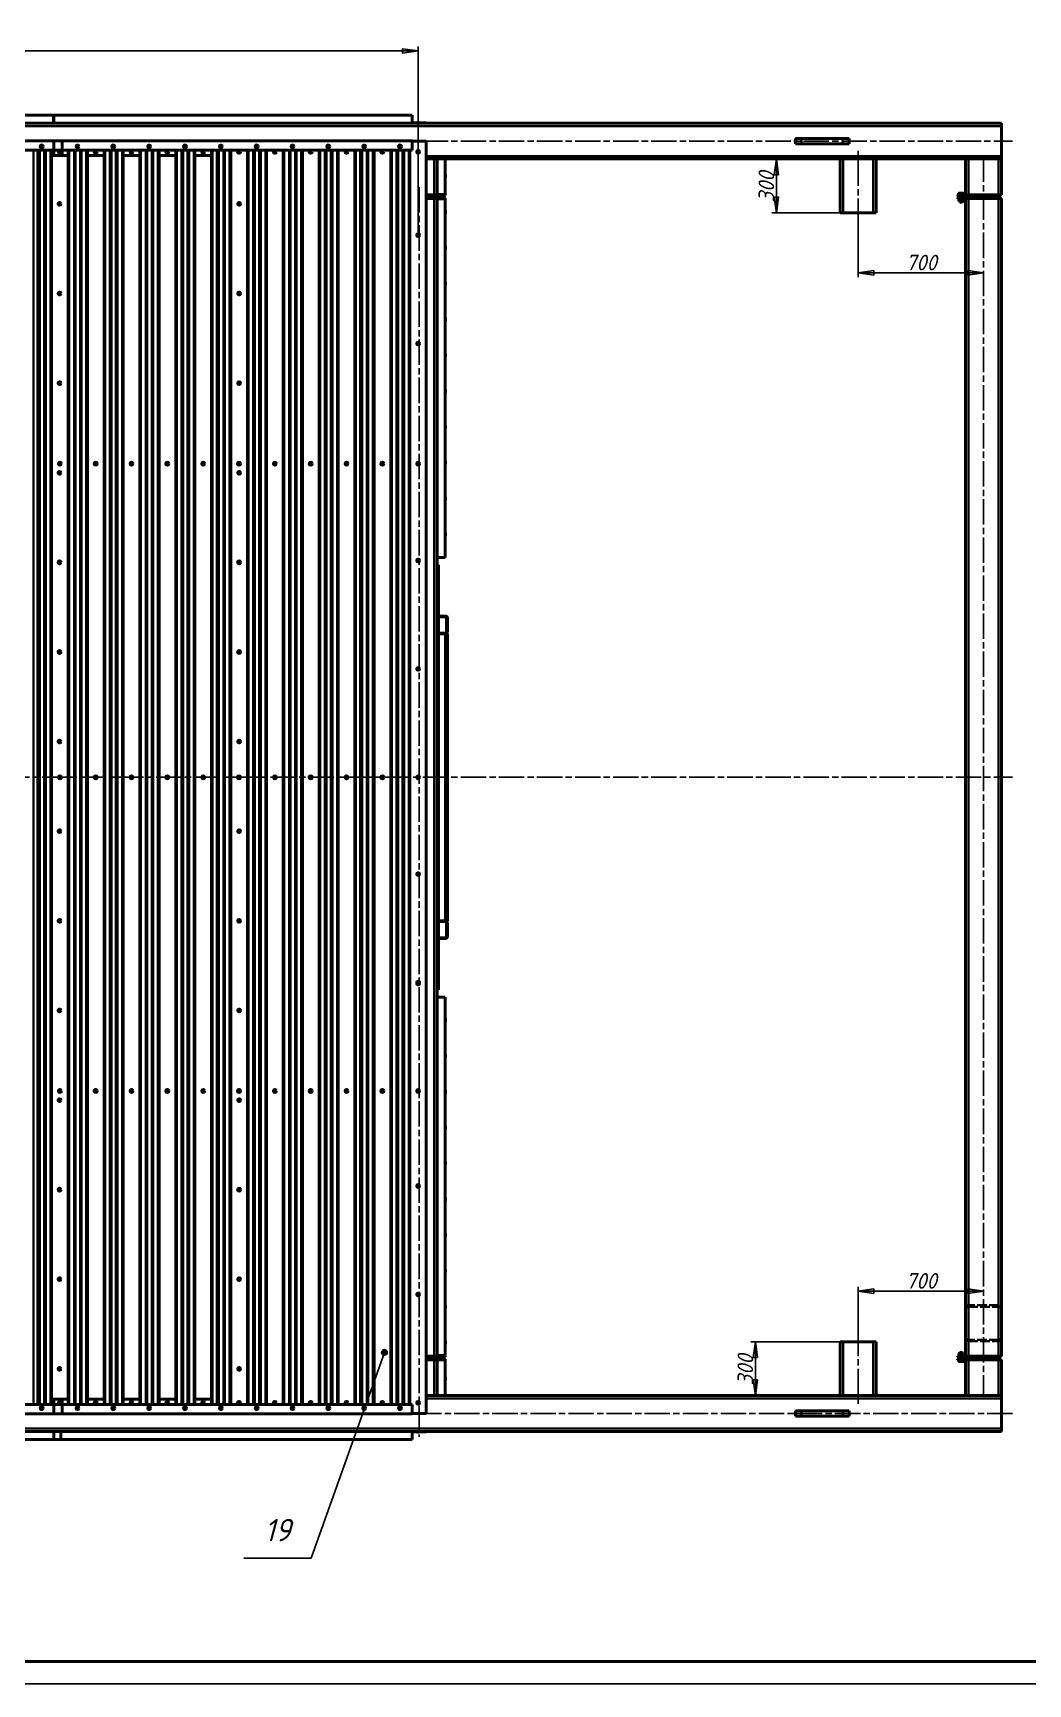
# Model space of a CAD drawing. Header units: millimetres. Extents: x 0 to 21025, y 0 to 14850.
# Drawn here: x 5595 to 11149, y 0 to 9212 of the extents above; entities that cross this region are included whole.
import ezdxf

# ---------------------------------------------------------------- set-up
doc = ezdxf.new("R2010")
doc.units = ezdxf.units.MM
doc.header["$LTSCALE"] = 25
doc.linetypes.add('CHAIN', pattern=[0.7087, 0.4724, -0.0591, 0.1181, -0.0591])
doc.linetypes.add('DASHED', pattern=[0.2067, 0.1654, -0.0413])
for name, color, linetype, lineweight in [('Видимые тонкие (ГОСТ)', 7, 'Continuous', 35), ('Видимый контур (ГОСТ)', 7, 'Continuous', 50), ('Кромка (ГОСТ)', 7, 'Continuous', 50), ('Линия резьбы (ГОСТ)', 7, 'Continuous', 25), ('Невидимый контур (ГОСТ)', 7, 'DASHED', 35), ('Обозначение (ГОСТ)', 7, 'Continuous', 25), ('Осевая линия (ГОСТ)', 7, 'Continuous', 25), ('Размер (ГОСТ)', 7, 'Continuous', 25)]:
    doc.layers.add(name, color=color, linetype=linetype, lineweight=lineweight)
doc.styles.add('Обычный текст (ГОСТ)', font='GOST Common Italic.ttf')
doc.styles.add('Увеличенный текст (ГОСТ)', font='GOST Common Italic.ttf')
doc.dimstyles.new('Обычный (ГОСТ)', dxfattribs={"dimscale": 25, "dimtxt": 3.5, "dimasz": 3.5, "dimexe": 1, "dimexo": 0, "dimgap": 0.5, "dimtad": 1, "dimrnd": 1e-08, "dimtxsty": 'Обычный текст (ГОСТ)', "dimblk": 'Filled-1', "dimcen": 0.09, "dimdle": 15, "dimclrd": 256, "dimclre": 256, "dimclrt": 256, "dimazin": 2, "dimtfac": 0.714286, "dimtdec": 3, "dimtmove": 0, "dimatfit": 3, "dimfxl": 1, "dimtolj": 1, "dimlwd": 25, "dimlwe": 25, "dimarcsym": 0})

# ---------------------------------------------------------------- blocks, each defined once
blk = doc.blocks.new('Рамки ГОСТ_ граница 594x841')
at = {"layer": 'Кромка (ГОСТ)'}
blk.add_line((20, 5), (836, 5), dxfattribs=at)
at = {"layer": 'Кромка (ГОСТ)', "lineweight": 25}
blk.add_line((841, 0), (0, 0), dxfattribs=at)
blk = doc.blocks.new('Filled-1')
at = {"color": 0}
for p, q in [((0, 0), (-1, 0.14)), ((-1, 0.14), (-1, -0.14)), ((-1, 0), (0, 0)), ((-1, -0.14), (0, 0))]:
    blk.add_line(p, q, dxfattribs=at)
at = {"color": 0, "flags": 128}
blk.add_lwpolyline([(-1, -0.14), (0, 0), (-1, 0.14), (-1, -0.14)], dxfattribs=at)
at = {"color": 0}
blk.add_solid([(-1, -0.14), (0, 0), (-1, 0.14), (-1, -0.14)], dxfattribs=at)
blk = doc.blocks.new('*D45')
at = {"layer": 'Defpoints', "color": 0, "linetype": 'Continuous', "transparency": 16777216}
for p in [(9744.8, 8508.8), (9744.8, 8208.8), (10116.6, 8208.8)]:
    blk.add_point(p, dxfattribs=at)
at = {"layer": 'Размер (ГОСТ)', "linetype": 'Continuous', "lineweight": 25, "transparency": 16777216}
for p, q in [((9744.8, 8421.3), (9744.8, 8296.3)), ((10116.6, 8208.8), (9719.8, 8208.8))]:
    blk.add_line(p, q, dxfattribs=at)
at = {"layer": 'Размер (ГОСТ)', "linetype": 'Continuous', "lineweight": 25, "transparency": 16777216, "xscale": 87.5, "yscale": 87.5, "zscale": 87.5}
for p, rotation in [((9744.8, 8508.8), 90), ((9744.8, 8208.8), 270)]:
    blk.add_blockref('Filled-1', p, dxfattribs=dict(at, rotation=rotation))
at = {"layer": 'Размер (ГОСТ)', "linetype": 'Continuous', "lineweight": 25, "transparency": 16777216, "insert": (9644.8, 8265.8), "char_height": 87.5, "attachment_point": 1, "rotation": 90, "style": 'Обычный текст (ГОСТ)'}
blk.add_mtext('\\A1;300', dxfattribs=at)
blk = doc.blocks.new('*D46')
at = {"layer": 'Defpoints', "color": 0, "linetype": 'Continuous', "transparency": 16777216}
for p in [(10116.6, 1908.8), (9627.5, 1608.8), (9627.5, 1608.8)]:
    blk.add_point(p, dxfattribs=at)
at = {"layer": 'Размер (ГОСТ)', "linetype": 'Continuous', "lineweight": 25, "transparency": 16777216}
for p, q in [((10116.6, 1908.8), (9602.5, 1908.8)), ((9627.5, 1821.3), (9627.5, 1696.3))]:
    blk.add_line(p, q, dxfattribs=at)
at = {"layer": 'Размер (ГОСТ)', "linetype": 'Continuous', "lineweight": 25, "transparency": 16777216, "xscale": 87.5, "yscale": 87.5, "zscale": 87.5}
for p, rotation in [((9627.5, 1908.8), 90), ((9627.5, 1608.8), 270)]:
    blk.add_blockref('Filled-1', p, dxfattribs=dict(at, rotation=rotation))
at = {"layer": 'Размер (ГОСТ)', "linetype": 'Continuous', "lineweight": 25, "transparency": 16777216, "insert": (9527.5, 1665.8), "char_height": 87.5, "attachment_point": 1, "rotation": 90, "style": 'Обычный текст (ГОСТ)'}
blk.add_mtext('\\A1;300', dxfattribs=at)
blk = doc.blocks.new('*D47')
at = {"layer": 'Defpoints', "color": 0, "linetype": 'Continuous', "transparency": 16777216}
for p in [(10200.6, 8146.3), (10900.6, 7873.6), (10900.6, 7823.3)]:
    blk.add_point(p, dxfattribs=at)
at = {"layer": 'Размер (ГОСТ)', "linetype": 'Continuous', "lineweight": 25, "transparency": 16777216}
for p, q in [((10200.6, 8146.3), (10200.6, 7848.6)), ((10288.1, 7873.6), (10813.1, 7873.6))]:
    blk.add_line(p, q, dxfattribs=at)
at = {"layer": 'Размер (ГОСТ)', "linetype": 'Continuous', "lineweight": 25, "transparency": 16777216, "xscale": 87.5, "yscale": 87.5, "zscale": 87.5, "rotation": 180}
blk.add_blockref('Filled-1', (10200.6, 7873.6), dxfattribs=at)
at = {"layer": 'Размер (ГОСТ)', "linetype": 'Continuous', "lineweight": 25, "transparency": 16777216, "xscale": 87.5, "yscale": 87.5, "zscale": 87.5}
blk.add_blockref('Filled-1', (10900.6, 7873.6), dxfattribs=at)
at = {"layer": 'Размер (ГОСТ)', "linetype": 'Continuous', "lineweight": 25, "transparency": 16777216, "insert": (10466.6, 7974.7), "char_height": 87.5, "attachment_point": 1, "style": 'Обычный текст (ГОСТ)'}
blk.add_mtext('\\A1;700', dxfattribs=at)
blk = doc.blocks.new('*D48')
at = {"layer": 'Defpoints', "color": 0, "linetype": 'Continuous', "transparency": 16777216}
for p in [(10200.6, 2191.7), (10900.6, 2191.7), (10200.6, 1971.3)]:
    blk.add_point(p, dxfattribs=at)
at = {"layer": 'Размер (ГОСТ)', "linetype": 'Continuous', "lineweight": 25, "transparency": 16777216}
for p, q in [((10200.6, 1971.3), (10200.6, 2216.7)), ((10813.1, 2191.7), (10288.1, 2191.7))]:
    blk.add_line(p, q, dxfattribs=at)
at = {"layer": 'Размер (ГОСТ)', "linetype": 'Continuous', "lineweight": 25, "transparency": 16777216, "xscale": 87.5, "yscale": 87.5, "zscale": 87.5, "rotation": 180}
blk.add_blockref('Filled-1', (10200.6, 2191.7), dxfattribs=at)
at = {"layer": 'Размер (ГОСТ)', "linetype": 'Continuous', "lineweight": 25, "transparency": 16777216, "xscale": 87.5, "yscale": 87.5, "zscale": 87.5}
blk.add_blockref('Filled-1', (10900.6, 2191.7), dxfattribs=at)
at = {"layer": 'Размер (ГОСТ)', "linetype": 'Continuous', "lineweight": 25, "transparency": 16777216, "insert": (10466.6, 2292.8), "char_height": 87.5, "attachment_point": 1, "style": 'Обычный текст (ГОСТ)'}
blk.add_mtext('\\A1;700', dxfattribs=at)
blk = doc.blocks.new('*D49')
at = {"layer": 'Defpoints', "color": 0, "linetype": 'Continuous', "transparency": 16777216}
for p in [(7745.1, 9111.6), (7745.1, 8092), (1745.1, 1568.8)]:
    blk.add_point(p, dxfattribs=at)
at = {"layer": 'Размер (ГОСТ)', "linetype": 'Continuous', "lineweight": 25, "transparency": 16777216}
for p, q in [((1745.1, 1568.8), (1745.1, 9136.6)), ((7745.1, 8092), (7745.1, 9136.6)), ((1832.6, 9111.6), (7657.6, 9111.6))]:
    blk.add_line(p, q, dxfattribs=at)
at = {"layer": 'Размер (ГОСТ)', "linetype": 'Continuous', "lineweight": 25, "transparency": 16777216, "xscale": 87.5, "yscale": 87.5, "zscale": 87.5, "rotation": 180}
blk.add_blockref('Filled-1', (1745.1, 9111.6), dxfattribs=at)
at = {"layer": 'Размер (ГОСТ)', "linetype": 'Continuous', "lineweight": 25, "transparency": 16777216, "xscale": 87.5, "yscale": 87.5, "zscale": 87.5}
blk.add_blockref('Filled-1', (7745.1, 9111.6), dxfattribs=at)
at = {"layer": 'Размер (ГОСТ)', "linetype": 'Continuous', "lineweight": 25, "transparency": 16777216, "insert": (4622.5, 9211.6), "char_height": 87.5, "attachment_point": 1, "style": 'Обычный текст (ГОСТ)'}
blk.add_mtext('\\A1;6000', dxfattribs=at)
blk = doc.blocks.new('Номера позиций10')
at = {"layer": 'Обозначение (ГОСТ)'}
h = blk.add_hatch(color=256, dxfattribs=at)
edge = h.paths.add_edge_path(flags=0)
edge.add_arc((302.27, 74.01), 0.625, 0, 360)
for p, q in [((301.43, 71.66), (297.44, 60.45)), ((301.43, 71.66), (302.06, 73.42)), ((297.37, 60.25), (285.91, 28.1)), ((285.91, 28.1), (270.91, 28.1))]:
    blk.add_line(p, q, dxfattribs=at)
blk.add_circle((302.27, 74.01), 0.625, dxfattribs=at)
at = {"layer": 'Обозначение (ГОСТ)', "insert": (278.41, 34.35), "char_height": 5, "attachment_point": 5, "style": 'Увеличенный текст (ГОСТ)'}
blk.add_mtext('19', dxfattribs=at)

msp = doc.modelspace()

# ---------------------------------------------------------------- linework, layer by layer
at = {"layer": 'Видимые тонкие (ГОСТ)'}
for p, q in [((3709.727, 8752.462), (5709.727, 8752.462)), ((5711.35, 8752.462), (7711.35, 8752.462)), ((1670.637, 8692.762), (11000.637, 8692.762)), ((3709.727, 8710.462), (5709.727, 8710.462)), ((5711.35, 8710.462), (7711.35, 8710.462)), ((7747.537, 8709.362), (7742.737, 8709.362)), ((5757.156, 8607.762), (3757.156, 8607.762)), ((7711.35, 8607.762), (5711.35, 8607.762)), ((9885.127, 8623.762), (9885.127, 8593.762)), ((10116.147, 8623.762), (10116.147, 8593.762)), ((5597.912, 8558.762), (5597.912, 1558.762)), ((5624.103, 8558.762), (5624.103, 1558.762)), ((5632.639, 8558.762), (5632.639, 1558.762)), ((5657.686, 8558.762), (5657.686, 1558.762)), ((5666.222, 8558.762), (5666.222, 1558.762)), ((5692.42, 8558.762), (5692.42, 1558.762)), ((5700.637, 8558.762), (5700.637, 1558.762)), ((5789.688, 8558.762), (5789.688, 1558.762)), ((5797.905, 8558.762), (5797.905, 1558.762)), ((5824.103, 8558.762), (5824.103, 1558.762)), ((5832.639, 8558.762), (5832.639, 1558.762)), ((5857.686, 8558.762), (5857.686, 1558.762)), ((5866.222, 8558.762), (5866.222, 1558.762)), ((5892.42, 8558.762), (5892.42, 1558.762)), ((5900.637, 8558.762), (5900.637, 1558.762)), ((5989.688, 8558.762), (5989.688, 1558.762)), ((5997.905, 8558.762), (5997.905, 1558.762)), ((6024.103, 8558.762), (6024.103, 1558.762)), ((6032.639, 8558.762), (6032.639, 1558.762)), ((6057.686, 8558.762), (6057.686, 1558.762)), ((6066.222, 8558.762), (6066.222, 1558.762)), ((6092.42, 8558.762), (6092.42, 1558.762)), ((6100.637, 8558.762), (6100.637, 1558.762)), ((6189.688, 8558.762), (6189.688, 1558.762)), ((6197.905, 8558.762), (6197.905, 1558.762)), ((6224.103, 8558.762), (6224.103, 1558.762)), ((6232.639, 8558.762), (6232.639, 1558.762)), ((6257.686, 8558.762), (6257.686, 1558.762)), ((6266.222, 8558.762), (6266.222, 1558.762)), ((6292.42, 8558.762), (6292.42, 1558.762)), ((6300.637, 8558.762), (6300.637, 1558.762)), ((6389.688, 8558.762), (6389.688, 1558.762)), ((6397.905, 8558.762), (6397.905, 1558.762)), ((6424.103, 8558.762), (6424.103, 1558.762)), ((6432.64, 8558.762), (6432.64, 1558.762)), ((6457.686, 8558.762), (6457.686, 1558.762)), ((6466.222, 1558.762), (6466.222, 8558.762)), ((6492.42, 8558.762), (6492.42, 1558.762)), ((6500.637, 8558.762), (6500.637, 1558.762)), ((6589.773, 8558.762), (6589.773, 1558.762)), ((6597.912, 8558.762), (6597.912, 1558.762)), ((6624.103, 8558.762), (6624.103, 1558.762)), ((6632.639, 8558.762), (6632.639, 1558.762)), ((6657.686, 8558.762), (6657.686, 1558.762)), ((6666.222, 8558.762), (6666.222, 1558.762)), ((6692.42, 8558.762), (6692.42, 1558.762)), ((6700.637, 8558.762), (6700.637, 1558.762)), ((6789.688, 8558.762), (6789.688, 1558.762)), ((6797.905, 8558.762), (6797.905, 1558.762)), ((6824.103, 8558.762), (6824.103, 1558.762)), ((6832.639, 8558.762), (6832.639, 1558.762)), ((6857.686, 8558.762), (6857.686, 1558.762)), ((6866.222, 8558.762), (6866.222, 1558.762)), ((6892.42, 8558.762), (6892.42, 1558.762)), ((6900.637, 8558.762), (6900.637, 1558.762)), ((6989.688, 8558.762), (6989.688, 1558.762)), ((6997.905, 8558.762), (6997.905, 1558.762)), ((7024.103, 8558.762), (7024.103, 1558.762)), ((7032.639, 8558.762), (7032.639, 1558.762)), ((7057.686, 8558.762), (7057.686, 1558.762)), ((7066.222, 8558.762), (7066.222, 1558.762)), ((7092.42, 8558.762), (7092.42, 1558.762)), ((7100.637, 8558.762), (7100.637, 1558.762)), ((7189.688, 8558.762), (7189.688, 1558.762)), ((7197.905, 8558.762), (7197.905, 1558.762)), ((7224.103, 8558.762), (7224.103, 1558.762)), ((7232.639, 8558.762), (7232.639, 1558.762)), ((7257.686, 8558.762), (7257.686, 1558.762)), ((7266.222, 8558.762), (7266.222, 1558.762)), ((7292.42, 8558.762), (7292.42, 1558.762)), ((7300.637, 8558.762), (7300.637, 1558.762)), ((7389.688, 8558.762), (7389.688, 1558.762)), ((7397.905, 8558.762), (7397.905, 1558.762)), ((7424.103, 8558.762), (7424.103, 1558.762)), ((7432.639, 8558.762), (7432.639, 1558.762)), ((7432.64, 8558.762), (7432.64, 1558.762)), ((7457.686, 8558.762), (7457.686, 1558.762)), ((7457.686, 8558.762), (7457.686, 1558.762)), ((7466.222, 1558.762), (7466.222, 8558.762)), ((7466.222, 8558.762), (7466.222, 1558.762)), ((7492.42, 8558.762), (7492.42, 1558.762)), ((7500.637, 8558.762), (7500.637, 1558.762)), ((7500.637, 8558.762), (7500.637, 1558.762)), ((7589.688, 8558.762), (7589.688, 1558.762)), ((7597.905, 8558.762), (7597.905, 1558.762)), ((7624.103, 8558.762), (7624.103, 1558.762)), ((7632.639, 8558.762), (7632.639, 1558.762)), ((7657.686, 8558.762), (7657.686, 1558.762)), ((7666.222, 8558.762), (7666.222, 1558.762)), ((7692.42, 8558.762), (7692.42, 1558.762)), ((7700.637, 8558.762), (7700.637, 1558.762)), ((7789.688, 8524.762), (11000.637, 8524.762)), ((7834.637, 8508.762), (7834.637, 8308.762)), ((7853.337, 8508.762), (7853.337, 8310.305)), ((7893.337, 8508.762), (7893.337, 8310.305)), ((10116.637, 8208.762), (10116.637, 8508.762)), ((10284.637, 8208.762), (10284.637, 8508.762)), ((10816.637, 8508.762), (10816.637, 8308.762)), ((10984.637, 8508.762), (10984.637, 8308.762)), ((7834.637, 8288.762), (7834.637, 1828.762)), ((7852.337, 8285.961), (7852.337, 6285.961)), ((7894.337, 8285.961), (7894.337, 6285.961)), ((10816.637, 8288.762), (10816.637, 1828.762)), ((10984.637, 8288.762), (10984.637, 1828.762)), ((7896.637, 4258.762), (7896.637, 5858.762)), ((7852.337, 3831.908), (7852.337, 1831.908)), ((7894.337, 3831.908), (7894.337, 1831.908)), ((10116.637, 1908.762), (10116.637, 1608.762)), ((10284.637, 1908.762), (10284.637, 1608.762)), ((7834.637, 1808.762), (7834.637, 1608.762)), ((7853.337, 1808.762), (7853.337, 1608.847)), ((7893.337, 1808.847), (7893.337, 1608.847)), ((10816.637, 1808.762), (10816.637, 1608.762)), ((10984.637, 1808.762), (10984.637, 1608.762)), ((11000.637, 1592.762), (7789.688, 1592.762)), ((3758.654, 1509.762), (5758.654, 1509.762)), ((5711.35, 1509.762), (7711.35, 1509.762)), ((9885.127, 1523.762), (9885.127, 1493.762)), ((10116.147, 1523.762), (10116.147, 1493.762)), ((11000.637, 1424.762), (1670.637, 1424.762)), ((5750.644, 1407.062), (3750.644, 1407.062)), ((7711.35, 1407.062), (5711.35, 1407.062)), ((7742.737, 1408.162), (7747.537, 1408.162)), ((5750.644, 1365.062), (3750.644, 1365.062)), ((7711.35, 1365.062), (5711.35, 1365.062))]:
    msp.add_line(p, q, dxfattribs=at)
at = {"layer": 'Видимый контур (ГОСТ)'}
for p, q in [((3709.727, 8754.162), (5709.727, 8754.162)), ((5709.727, 8752.462), (5709.727, 8754.162)), ((5709.727, 8752.462), (5709.727, 8710.462)), ((5711.35, 8752.462), (5711.35, 8754.162)), ((5711.35, 8754.162), (7711.35, 8754.162)), ((5711.35, 8752.462), (5711.35, 8710.462)), ((7711.35, 8752.462), (7711.35, 8754.162)), ((7711.35, 8752.462), (7711.35, 8710.462)), ((1670.637, 8708.762), (11000.637, 8708.762)), ((5709.727, 8709.088), (5709.727, 8710.462)), ((5711.35, 8709.462), (5709.727, 8709.462)), ((5711.35, 8709.088), (5711.35, 8710.462)), ((7711.35, 8708.762), (7711.35, 8710.462)), ((7789.688, 8710.162), (7711.35, 8710.162)), ((7711.35, 8709.462), (7789.688, 8709.462)), ((7742.737, 8709.362), (7742.737, 8708.762)), ((7747.537, 8709.362), (7747.537, 8708.762)), ((7789.688, 8709.462), (7789.688, 8710.162)), ((11000.637, 8692.762), (11000.637, 8708.762)), ((11000.637, 8692.762), (11000.637, 8524.762)), ((5757.156, 8609.462), (3757.156, 8609.462)), ((7711.35, 8609.462), (5711.35, 8609.462)), ((5711.35, 8609.462), (5711.35, 8607.762)), ((5711.35, 8558.762), (5711.35, 8607.762)), ((5757.156, 8609.462), (5757.156, 8607.762)), ((5757.156, 8558.762), (5757.156, 8607.762)), ((7711.35, 8609.462), (7711.35, 8607.762)), ((7711.35, 8608.762), (7789.688, 8608.762)), ((7711.35, 8558.762), (7711.35, 8607.762)), ((7789.688, 8608.762), (7789.688, 1508.762)), ((9850.637, 8623.762), (9885.127, 8623.762)), ((9850.637, 8623.762), (9850.637, 8593.762)), ((9885.127, 8593.762), (9850.637, 8593.762)), ((10116.147, 8623.762), (9885.127, 8623.762)), ((9885.127, 8593.762), (10116.147, 8593.762)), ((10116.147, 8623.762), (10150.637, 8623.762)), ((10150.637, 8593.762), (10116.147, 8593.762)), ((10150.637, 8623.762), (10150.637, 8593.762)), ((5757.156, 8558.762), (3757.156, 8558.762)), ((5622.569, 8558.762), (5622.569, 1558.762)), ((5757.156, 8528.762), (5700.637, 8528.762)), ((5711.35, 8528.762), (5711.35, 8558.762)), ((7711.35, 8558.762), (5711.35, 8558.762)), ((5789.688, 8528.762), (5711.35, 8528.762)), ((5757.156, 8528.762), (5757.156, 8558.762)), ((5989.688, 8528.762), (5900.637, 8528.762)), ((6189.688, 8528.762), (6100.637, 8528.762)), ((6389.688, 8528.762), (6300.637, 8528.762)), ((6589.773, 8528.762), (6500.637, 8528.762)), ((6622.569, 8558.762), (6622.569, 1558.762)), ((7422.569, 8558.762), (7422.569, 1558.762)), ((7834.637, 8508.762), (7789.688, 8508.762)), ((7834.637, 8508.762), (7850.637, 8508.762)), ((7850.637, 8508.762), (10800.637, 8508.762)), ((7850.637, 8508.762), (7850.637, 8308.762)), ((7851.337, 8471.089), (7851.337, 8508.762)), ((7896.037, 8508.762), (7896.037, 8310.305)), ((10100.637, 8208.762), (10100.637, 8508.762)), ((10300.637, 8208.762), (10300.637, 8508.762)), ((10800.637, 8508.762), (10800.637, 8308.762)), ((10800.637, 8508.762), (10816.637, 8508.762)), ((10984.637, 8508.762), (10816.637, 8508.762)), ((10984.637, 8508.762), (11000.637, 8508.762)), ((11000.637, 8508.762), (11000.637, 8524.762)), ((11000.637, 8508.762), (11000.637, 8308.762)), ((7834.637, 8308.762), (7789.688, 8308.762)), ((7865.637, 8305.064), (7789.688, 8305.064)), ((7789.688, 8298.762), (7861.909, 8298.762)), ((7861.909, 8298.762), (7789.688, 8298.762)), ((7789.688, 8292.461), (7865.637, 8292.461)), ((7834.637, 8308.762), (7846.256, 8308.762)), ((7846.256, 8308.762), (7865.637, 8308.762)), ((7851.337, 8308.762), (7851.337, 8360.14)), ((7851.337, 8310.305), (7853.337, 8310.305)), ((7893.337, 8310.305), (7853.337, 8310.305)), ((7861.781, 8310.305), (7861.781, 8308.762)), ((7865.637, 8305.064), (7861.909, 8298.762)), ((7861.909, 8298.762), (7886.637, 8298.762)), ((7886.637, 8298.762), (7861.909, 8298.762)), ((7861.909, 8298.762), (7865.637, 8292.461)), ((7865.637, 8305.064), (7865.637, 8308.762)), ((7865.637, 8308.762), (7895.637, 8308.762)), ((7895.637, 8305.064), (7865.637, 8305.064)), ((7865.637, 8292.461), (7865.637, 8288.762)), ((7865.637, 8292.461), (7895.637, 8292.461)), ((7868.709, 8310.305), (7868.709, 8308.762)), ((7882.565, 8310.305), (7882.565, 8308.762)), ((7895.637, 8305.064), (7886.637, 8298.762)), ((7886.637, 8298.762), (7895.637, 8292.461)), ((7889.494, 8310.305), (7889.494, 8308.762)), ((7893.337, 8310.305), (7896.037, 8310.305)), ((7895.637, 8305.064), (7895.637, 8308.762)), ((7895.637, 8292.461), (7895.637, 8288.762)), ((10755.637, 8305.064), (10755.637, 8308.762)), ((10755.637, 8308.762), (10785.637, 8308.762)), ((10785.637, 8305.064), (10755.637, 8305.064)), ((10755.637, 8305.064), (10764.637, 8298.762)), ((10755.637, 8292.461), (10764.637, 8298.762)), ((10755.637, 8292.461), (10785.637, 8292.461)), ((10755.637, 8292.461), (10755.637, 8288.762)), ((10764.237, 8318.762), (10761.781, 8317.344)), ((10761.781, 8317.344), (10761.781, 8308.762)), ((10764.237, 8318.762), (10787.037, 8318.762)), ((10789.365, 8298.762), (10764.637, 8298.762)), ((10764.637, 8298.762), (10789.365, 8298.762)), ((10768.709, 8317.344), (10768.709, 8308.762)), ((10782.565, 8317.344), (10782.565, 8308.762)), ((10785.637, 8305.064), (10785.637, 8308.762)), ((10785.637, 8308.762), (10805.018, 8308.762)), ((10995.637, 8305.064), (10785.637, 8305.064)), ((10785.637, 8305.064), (10789.365, 8298.762)), ((10785.637, 8292.461), (10789.365, 8298.762)), ((10785.637, 8292.461), (10995.637, 8292.461)), ((10785.637, 8292.461), (10785.637, 8288.762)), ((10787.037, 8318.762), (10789.494, 8317.344)), ((10986.637, 8298.762), (10789.365, 8298.762)), ((10789.365, 8298.762), (10986.637, 8298.762)), ((10789.494, 8317.344), (10789.494, 8308.762)), ((10805.018, 8308.762), (10816.637, 8308.762)), ((10984.637, 8308.762), (10816.637, 8308.762)), ((10984.637, 8308.762), (11000.637, 8308.762)), ((10995.637, 8305.064), (10986.637, 8298.762)), ((10995.637, 8292.461), (10986.637, 8298.762)), ((10995.637, 8305.064), (10995.637, 8308.762)), ((10995.637, 8292.461), (10995.637, 8288.762)), ((7834.637, 8288.762), (7789.688, 8288.762)), ((7834.637, 8288.762), (7846.256, 8288.762)), ((7865.637, 8288.762), (7846.256, 8288.762)), ((7850.637, 8288.762), (7850.637, 1828.762)), ((7850.962, 8285.961), (7852.337, 8285.961)), ((7851.337, 8285.961), (7851.337, 8288.762)), ((7894.337, 8285.961), (7852.337, 8285.961)), ((7862.987, 8287.004), (7862.987, 8285.961)), ((7895.637, 8288.762), (7865.637, 8288.762)), ((7888.287, 8288.762), (7888.287, 8285.961)), ((7894.337, 8285.961), (7896.037, 8285.961)), ((7896.037, 8285.961), (7896.037, 6285.961)), ((10116.637, 8208.762), (10100.637, 8208.762)), ((10116.637, 8208.762), (10284.637, 8208.762)), ((10300.637, 8208.762), (10284.637, 8208.762)), ((10785.637, 8288.762), (10755.637, 8288.762)), ((10762.987, 8287.004), (10762.987, 8285.562)), ((10762.998, 8285.562), (10762.987, 8285.562)), ((10763.117, 8285.562), (10762.998, 8285.562)), ((10788.287, 8285.562), (10763.117, 8285.562)), ((10764.837, 8285.562), (10763.637, 8284.87)), ((10763.637, 8283.798), (10763.637, 8284.87)), ((10763.637, 8274.327), (10763.637, 8283.798)), ((10763.637, 8273.255), (10763.637, 8274.327)), ((10764.837, 8272.562), (10763.637, 8273.255)), ((10764.837, 8272.562), (10786.437, 8272.562)), ((10767.637, 8272.562), (10767.637, 8270.096)), ((10767.637, 8270.096), (10783.637, 8270.096)), ((10768.97, 8268.762), (10767.637, 8270.096)), ((10782.304, 8268.762), (10768.97, 8268.762)), ((10775.637, 8274.327), (10775.637, 8283.798)), ((10782.304, 8268.762), (10783.637, 8270.096)), ((10783.637, 8272.562), (10783.637, 8270.096)), ((10805.018, 8288.762), (10785.637, 8288.762)), ((10786.437, 8285.562), (10787.637, 8284.87)), ((10786.437, 8272.562), (10787.637, 8273.255)), ((10787.637, 8284.87), (10787.637, 8283.798)), ((10787.637, 8274.327), (10787.637, 8283.798)), ((10787.637, 8274.327), (10787.637, 8273.255)), ((10788.287, 8288.762), (10788.287, 8285.562)), ((10800.637, 8288.762), (10800.637, 1828.762)), ((10805.018, 8288.762), (10816.637, 8288.762)), ((10984.637, 8288.762), (10816.637, 8288.762)), ((10984.637, 8288.762), (11000.637, 8288.762)), ((11000.637, 8288.762), (11000.637, 1828.762)), ((7850.637, 6285.961), (7852.337, 6285.961)), ((7894.337, 6285.961), (7852.337, 6285.961)), ((7894.337, 6285.961), (7896.037, 6285.961)), ((7858.637, 6243.762), (7850.637, 6243.762)), ((7858.637, 5958.762), (7858.637, 6243.762)), ((7858.637, 5958.762), (7858.637, 5953.762)), ((7896.637, 5958.762), (7858.637, 5958.762)), ((7858.637, 5863.762), (7858.637, 5953.762)), ((7858.637, 5953.762), (7896.637, 5953.762)), ((7903.637, 5946.762), (7903.637, 5870.762)), ((7908.637, 5870.762), (7908.637, 5946.762)), ((7896.637, 5863.762), (7858.637, 5863.762)), ((7858.637, 5863.762), (7858.637, 5858.762)), ((7858.637, 4258.762), (7858.637, 5858.762)), ((7858.637, 5858.762), (7896.637, 5858.762)), ((7908.637, 5858.762), (7896.637, 5858.762)), ((7908.637, 4258.762), (7908.637, 5858.762)), ((7858.637, 4258.762), (7858.637, 4253.762)), ((7896.637, 4258.762), (7858.637, 4258.762)), ((7858.637, 4163.762), (7858.637, 4253.762)), ((7858.637, 4253.762), (7896.637, 4253.762)), ((7896.637, 4258.762), (7908.637, 4258.762)), ((7903.637, 4246.762), (7903.637, 4170.762)), ((7908.637, 4170.762), (7908.637, 4246.762)), ((7896.637, 4163.762), (7858.637, 4163.762)), ((7858.637, 4163.762), (7858.637, 4158.762)), ((7858.637, 3873.762), (7858.637, 4158.762)), ((7858.637, 4158.762), (7896.637, 4158.762)), ((7858.637, 3873.762), (7850.637, 3873.762)), ((7850.637, 3831.908), (7852.337, 3831.908)), ((7894.337, 3831.908), (7852.337, 3831.908)), ((7894.337, 3831.908), (7896.037, 3831.908)), ((7896.037, 3831.908), (7896.037, 1831.908)), ((10100.637, 1908.762), (10100.637, 1608.762)), ((10100.637, 1908.762), (10116.637, 1908.762)), ((10284.637, 1908.762), (10116.637, 1908.762)), ((10284.637, 1908.762), (10300.637, 1908.762)), ((10300.637, 1908.762), (10300.637, 1608.762)), ((10764.837, 1844.962), (10763.637, 1844.27)), ((10763.637, 1843.198), (10763.637, 1844.27)), ((10763.637, 1843.198), (10763.637, 1833.727)), ((10786.437, 1844.962), (10764.837, 1844.962)), ((10768.97, 1848.762), (10767.637, 1847.429)), ((10783.637, 1847.429), (10767.637, 1847.429)), ((10767.637, 1844.962), (10767.637, 1847.429)), ((10768.97, 1848.762), (10782.304, 1848.762)), ((10775.637, 1843.198), (10775.637, 1833.727)), ((10782.304, 1848.762), (10783.637, 1847.429)), ((10783.637, 1844.962), (10783.637, 1847.429)), ((10786.437, 1844.962), (10787.637, 1844.27)), ((10787.637, 1844.27), (10787.637, 1843.198)), ((10787.637, 1843.198), (10787.637, 1833.727)), ((7834.637, 1828.762), (7789.688, 1828.762)), ((7865.637, 1825.064), (7789.688, 1825.064)), ((7861.909, 1818.762), (7789.688, 1818.762)), ((7789.688, 1818.762), (7861.909, 1818.762)), ((7789.688, 1812.461), (7865.637, 1812.461)), ((7834.637, 1808.762), (7789.688, 1808.762)), ((7834.637, 1828.762), (7846.256, 1828.762)), ((7834.637, 1808.762), (7846.256, 1808.762)), ((7846.256, 1828.762), (7865.637, 1828.762)), ((7865.637, 1808.762), (7846.256, 1808.762)), ((7850.637, 1808.762), (7850.637, 1608.762)), ((7850.962, 1831.908), (7852.337, 1831.908)), ((7851.337, 1828.762), (7851.337, 1831.908)), ((7851.337, 1758.762), (7851.337, 1808.762)), ((7894.337, 1831.908), (7852.337, 1831.908)), ((7865.637, 1825.064), (7861.909, 1818.762)), ((7886.637, 1818.762), (7861.909, 1818.762)), ((7861.909, 1818.762), (7865.637, 1812.461)), ((7861.909, 1818.762), (7886.637, 1818.762)), ((7862.987, 1828.762), (7862.987, 1831.908)), ((7865.637, 1825.064), (7865.637, 1828.762)), ((7865.637, 1828.762), (7895.637, 1828.762)), ((7895.637, 1825.064), (7865.637, 1825.064)), ((7865.637, 1812.461), (7865.637, 1808.762)), ((7865.637, 1812.461), (7895.637, 1812.461)), ((7879.937, 1808.762), (7865.637, 1808.762)), ((7893.337, 1808.847), (7879.937, 1808.847)), ((7895.637, 1825.064), (7886.637, 1818.762)), ((7886.637, 1818.762), (7895.637, 1812.461)), ((7888.287, 1830.521), (7888.287, 1831.908)), ((7893.337, 1808.847), (7896.037, 1808.847)), ((7894.337, 1831.908), (7896.037, 1831.908)), ((7895.637, 1825.064), (7895.637, 1828.762)), ((7895.637, 1812.461), (7895.637, 1808.847)), ((7896.037, 1808.847), (7896.037, 1608.847)), ((10755.637, 1825.064), (10755.637, 1828.762)), ((10755.637, 1828.762), (10785.637, 1828.762)), ((10785.637, 1825.064), (10755.637, 1825.064)), ((10755.637, 1825.064), (10764.637, 1818.762)), ((10755.637, 1812.461), (10764.637, 1818.762)), ((10755.637, 1812.461), (10785.637, 1812.461)), ((10755.637, 1812.461), (10755.637, 1808.762)), ((10785.637, 1808.762), (10755.637, 1808.762)), ((10761.781, 1800.181), (10761.781, 1808.762)), ((10764.237, 1798.762), (10761.781, 1800.181)), ((10762.987, 1831.962), (10788.158, 1831.962)), ((10762.987, 1828.762), (10762.987, 1831.962)), ((10763.637, 1832.655), (10763.637, 1833.727)), ((10764.837, 1831.962), (10763.637, 1832.655)), ((10787.037, 1798.762), (10764.237, 1798.762)), ((10789.365, 1818.762), (10764.637, 1818.762)), ((10764.637, 1818.762), (10789.365, 1818.762)), ((10768.709, 1800.181), (10768.709, 1808.762)), ((10782.565, 1800.181), (10782.565, 1808.762)), ((10785.637, 1825.064), (10785.637, 1828.762)), ((10785.637, 1828.762), (10805.018, 1828.762)), ((10995.637, 1825.064), (10785.637, 1825.064)), ((10785.637, 1825.064), (10789.365, 1818.762)), ((10785.637, 1812.461), (10789.365, 1818.762)), ((10785.637, 1812.461), (10995.637, 1812.461)), ((10785.637, 1812.461), (10785.637, 1808.762)), ((10805.018, 1808.762), (10785.637, 1808.762)), ((10786.437, 1831.962), (10787.637, 1832.655)), ((10787.037, 1798.762), (10789.494, 1800.181)), ((10787.637, 1833.727), (10787.637, 1832.655)), ((10788.158, 1831.962), (10788.276, 1831.962)), ((10788.276, 1831.962), (10788.287, 1831.962)), ((10788.287, 1830.521), (10788.287, 1831.962)), ((10986.637, 1818.762), (10789.365, 1818.762)), ((10789.365, 1818.762), (10986.637, 1818.762)), ((10789.494, 1800.181), (10789.494, 1808.762)), ((10800.637, 1808.762), (10800.637, 1608.762)), ((10805.018, 1828.762), (10816.637, 1828.762)), ((10805.018, 1808.762), (10816.637, 1808.762)), ((10984.637, 1828.762), (10816.637, 1828.762)), ((10984.637, 1808.762), (10816.637, 1808.762)), ((10984.637, 1828.762), (11000.637, 1828.762)), ((10984.637, 1808.762), (11000.637, 1808.762)), ((10995.637, 1825.064), (10986.637, 1818.762)), ((10995.637, 1812.461), (10986.637, 1818.762)), ((10995.637, 1825.064), (10995.637, 1828.762)), ((10995.637, 1812.461), (10995.637, 1808.762)), ((11000.637, 1808.762), (11000.637, 1608.762)), ((5700.637, 1588.762), (5758.654, 1588.762)), ((5711.35, 1588.762), (5711.35, 1558.762)), ((5711.35, 1588.762), (5789.688, 1588.762)), ((5758.654, 1588.762), (5758.654, 1558.762)), ((5900.637, 1588.762), (5989.688, 1588.762)), ((6100.637, 1588.762), (6189.688, 1588.762)), ((6300.637, 1588.762), (6389.688, 1588.762)), ((6500.637, 1588.762), (6589.773, 1588.762)), ((7834.637, 1608.762), (7789.688, 1608.762)), ((7834.637, 1608.762), (7850.637, 1608.762)), ((10800.637, 1608.762), (7850.637, 1608.762)), ((7851.337, 1608.762), (7851.337, 1647.813)), ((7851.337, 1608.847), (7853.337, 1608.847)), ((7893.337, 1608.847), (7853.337, 1608.847)), ((7893.337, 1608.847), (7896.037, 1608.847)), ((10800.637, 1608.762), (10816.637, 1608.762)), ((10984.637, 1608.762), (10816.637, 1608.762)), ((10984.637, 1608.762), (11000.637, 1608.762)), ((11000.637, 1608.762), (11000.637, 1592.762)), ((11000.637, 1424.762), (11000.637, 1592.762)), ((3758.654, 1558.762), (5758.654, 1558.762)), ((3758.654, 1508.062), (5758.654, 1508.062)), ((5711.35, 1558.762), (5711.35, 1509.762)), ((5711.35, 1558.762), (7711.35, 1558.762)), ((5711.35, 1508.062), (5711.35, 1509.762)), ((5711.35, 1508.062), (7711.35, 1508.062)), ((5758.654, 1558.762), (5758.654, 1509.762)), ((5758.654, 1508.062), (5758.654, 1509.762)), ((7711.35, 1558.762), (7711.35, 1509.762)), ((7711.35, 1508.062), (7711.35, 1509.762)), ((7789.688, 1508.762), (7711.35, 1508.762)), ((9850.637, 1523.762), (9885.127, 1523.762)), ((9850.637, 1523.762), (9850.637, 1493.762)), ((9885.127, 1493.762), (9850.637, 1493.762)), ((10116.147, 1523.762), (9885.127, 1523.762)), ((9885.127, 1493.762), (10116.147, 1493.762)), ((10116.147, 1523.762), (10150.637, 1523.762)), ((10150.637, 1493.762), (10116.147, 1493.762)), ((10150.637, 1523.762), (10150.637, 1493.762)), ((11000.637, 1408.762), (1670.637, 1408.762)), ((5711.35, 1408.437), (5711.35, 1407.062)), ((5711.35, 1365.062), (5711.35, 1407.062)), ((5750.644, 1408.437), (5750.644, 1407.062)), ((5750.644, 1365.062), (5750.644, 1407.062)), ((7711.35, 1408.762), (7711.35, 1407.062)), ((7789.688, 1408.062), (7711.35, 1408.062)), ((7711.35, 1407.362), (7789.688, 1407.362)), ((7711.35, 1365.062), (7711.35, 1407.062)), ((7742.737, 1408.162), (7742.737, 1408.762)), ((7747.537, 1408.162), (7747.537, 1408.762)), ((7789.688, 1407.362), (7789.688, 1408.062)), ((11000.637, 1424.762), (11000.637, 1408.762)), ((5750.644, 1363.362), (3750.644, 1363.362)), ((5711.35, 1365.062), (5711.35, 1363.362)), ((7711.35, 1363.362), (5711.35, 1363.362)), ((5750.644, 1365.062), (5750.644, 1363.362)), ((7711.35, 1365.062), (7711.35, 1363.362))]:
    msp.add_line(p, q, dxfattribs=at)
for centre in [(5643.637, 8578.762), (5843.637, 8578.762), (6043.637, 8578.762), (6243.637, 8578.762), (6443.637, 8578.762), (6643.637, 8578.762), (6843.637, 8578.762), (7043.637, 8578.762), (7243.637, 8578.762), (7443.637, 8578.762), (7643.637, 8578.762), (5745.137, 8548.762), (5945.137, 8548.762), (6145.137, 8548.762), (6345.137, 8548.762), (6545.137, 8548.762), (6745.137, 8548.762), (6945.137, 8548.762), (7145.137, 8548.762), (7345.137, 8548.762), (7545.137, 8548.762), (7745.137, 8548.762), (5743.685, 8258.062), (6745.545, 8258.062), (7745.137, 8083.762), (5743.685, 7758.062), (6745.545, 7758.062), (7745.137, 7478.762), (5743.685, 7258.062), (6745.545, 7258.062), (5745.137, 6808.762), (5945.137, 6808.762), (6145.137, 6808.762), (6345.137, 6808.762), (6545.137, 6808.762), (6745.137, 6808.762), (6945.137, 6808.762), (7145.137, 6808.762), (7345.137, 6808.762), (7545.137, 6808.762), (7745.137, 6808.762), (5743.685, 6758.062), (6745.545, 6758.062), (5743.685, 6258.062), (6745.545, 6258.062), (7745.137, 6268.762), (5743.685, 5758.062), (6745.545, 5758.062), (7745.137, 5663.762), (5743.685, 5258.062), (6745.545, 5258.062), (5745.137, 5058.762), (5945.137, 5058.762), (6145.137, 5058.762), (6345.137, 5058.762), (6545.137, 5058.762), (6745.137, 5058.762), (6945.137, 5058.762), (7145.137, 5058.762), (7345.137, 5058.762), (7545.137, 5058.762), (7745.137, 5058.762), (5743.685, 4758.062), (6745.545, 4758.062), (7745.137, 4518.762), (5743.685, 4258.062), (6745.545, 4258.062), (5743.685, 3758.062), (6745.545, 3758.062), (5745.137, 3308.762), (5945.137, 3308.762), (6145.137, 3308.762), (6345.137, 3308.762), (6545.137, 3308.762), (6745.137, 3308.762), (6945.137, 3308.762), (7145.137, 3308.762), (7345.137, 3308.762), (7545.137, 3308.762), (7745.137, 3308.762), (5743.685, 3258.062), (6745.545, 3258.062), (5743.685, 2758.062), (6745.545, 2758.062), (7745.137, 2778.762), (5743.685, 2258.062), (6745.545, 2258.062), (7745.137, 2173.762), (5743.685, 1758.062), (6745.545, 1758.062), (5745.137, 1568.762), (5945.137, 1568.762), (6145.137, 1568.762), (6345.137, 1568.762), (6545.137, 1568.762), (6745.137, 1568.762), (6945.137, 1568.762), (7145.137, 1568.762), (7345.137, 1568.762), (7545.137, 1568.762), (7745.137, 1568.762), (5643.637, 1538.762), (5843.637, 1538.762), (6043.637, 1538.762), (6243.637, 1538.762), (6443.637, 1538.762), (6643.637, 1538.762), (6843.637, 1538.762), (7043.637, 1538.762), (7243.637, 1538.762), (7443.637, 1538.762), (7643.637, 1538.762)]:
    msp.add_circle(centre, 8.255, dxfattribs=at)
for centre, radius, start, end in [((5700.637, 8719.762), 11, 256.0327579, 270), ((5789.688, 8719.762), 11, 270, 283.9672421), ((5900.637, 8719.762), 11, 256.0327579, 270), ((5989.688, 8719.762), 11, 270, 283.9672421), ((6100.637, 8719.762), 11, 256.0327579, 270), ((6189.688, 8719.762), 11, 270, 283.9672421), ((6300.637, 8719.762), 11, 256.0327579, 270), ((6389.688, 8719.762), 11, 270, 283.9672421), ((6500.637, 8719.762), 11, 256.0327579, 270), ((6589.773, 8719.762), 11, 270, 283.9672421), ((7745.137, 8696.772), 15.731, 58.3476918, 121.6523082), ((7741.937, 8709.362), 0.8, 0, 7.1807558), ((7748.337, 8709.362), 0.8, 172.8192442, 180), ((7861.637, 8471.089), 11, 180, 203.1557062), ((7861.637, 8471.089), 10.3, 180, 190.9099688), ((7882.646, 8414.089), 15.731, 328.3476918, 31.6523082), ((7861.637, 8360.14), 11, 156.8442938, 180), ((7861.637, 8360.14), 10.3, 169.0900312, 180), ((7861.637, 8271.089), 11, 180, 193.9672421), ((7882.646, 8214.089), 15.731, 328.3476918, 31.6523082), ((7882.646, 8014.089), 15.731, 328.3476918, 31.6523082), ((7882.646, 7814.089), 15.731, 328.3476918, 31.6523082), ((7882.646, 7614.089), 15.731, 328.3476918, 31.6523082), ((7882.646, 7414.089), 15.731, 328.3476918, 31.6523082), ((7882.646, 7214.089), 15.731, 328.3476918, 31.6523082), ((7882.646, 7014.089), 15.731, 328.3476918, 31.6523082), ((7882.646, 6814.089), 15.731, 328.3476918, 31.6523082), ((7882.646, 6614.089), 15.731, 328.3476918, 31.6523082), ((7882.646, 6414.089), 15.731, 328.3476918, 31.6523082), ((7896.637, 5946.762), 12, 0, 90), ((7896.637, 5946.762), 7, 0, 90), ((7896.637, 5870.762), 7, 270, 0), ((7896.637, 5870.762), 12, 270, 0), ((7896.637, 4246.762), 12, 0, 90), ((7896.637, 4246.762), 7, 0, 90), ((7896.637, 4170.762), 7, 270, 0), ((7896.637, 4170.762), 12, 270, 0), ((7745.137, 3913.762), 8.255, 342.954474, 198.2136994), ((7745.188, 3908.762), 8.255, 162.954474, 18.2136994), ((7882.646, 3704.813), 15.731, 328.3476918, 31.6523082), ((7882.646, 3504.813), 15.731, 328.3476918, 31.6523082), ((7882.646, 3304.813), 15.731, 328.3476918, 31.6523082), ((7882.646, 3104.813), 15.731, 328.3476918, 31.6523082), ((7882.646, 2904.813), 15.731, 328.3476918, 31.6523082), ((7882.646, 2704.813), 15.731, 328.3476918, 31.6523082), ((7882.646, 2504.813), 15.731, 328.3476918, 31.6523082), ((7861.637, 2447.897), 11, 166.0327579, 180), ((7861.637, 2358.761), 11, 180, 193.9672421), ((7882.646, 2304.813), 15.731, 328.3476918, 31.6523082), ((7861.637, 2247.813), 11, 166.0327579, 180), ((7861.637, 2158.762), 11, 180, 193.9672421), ((7861.637, 2047.813), 11, 166.0327579, 180), ((7882.646, 2104.813), 15.731, 328.3476918, 31.6523082), ((7861.637, 1958.762), 11, 180, 193.9672421), ((7861.637, 1847.813), 11, 166.0327579, 180), ((7882.646, 1904.813), 15.731, 328.3476918, 31.6523082), ((7861.637, 1758.762), 11, 180, 203.1557062), ((7861.637, 1758.762), 10.3, 180, 190.9099688), ((7882.646, 1704.813), 15.731, 328.3476918, 31.6523082), ((7861.637, 1647.813), 11, 156.8442938, 180), ((7861.637, 1647.813), 10.3, 169.0900312, 180), ((5700.637, 1397.762), 11, 90, 103.9672421), ((5789.688, 1397.762), 11, 76.0327579, 90), ((5900.637, 1397.762), 11, 90, 103.9672421), ((5989.688, 1397.762), 11, 76.0327579, 90), ((6100.637, 1397.762), 11, 90, 103.9672421), ((6189.688, 1397.762), 11, 76.0327579, 90), ((6300.637, 1397.762), 11, 90, 103.9672421), ((6389.688, 1397.762), 11, 76.0327579, 90), ((6500.637, 1397.762), 11, 90, 103.9672421), ((6589.773, 1397.762), 11, 76.0327579, 90), ((7745.137, 1420.753), 15.731, 238.3476918, 301.6523082), ((7741.937, 1408.162), 0.8, 352.8192442, 0), ((7748.337, 1408.162), 0.8, 180, 187.1807558)]:
    msp.add_arc(centre, radius, start, end, dxfattribs=at)
for centre, major_axis, start_param, end_param in [((7875.637, 8287.004), (0, 34.756), 1.52018183, 1.6008184), ((7875.637, 8290.521), (0, 34.756), 1.62141082, 1.70237904), ((10775.637, 8287.004), (0, 34.756), 1.52018183, 1.61228687), ((10775.637, 8290.521), (0, 34.756), 1.62141082, 1.71394917), ((7875.637, 1827.004), (0, -34.756), 1.62141082, 1.71237897), ((7875.637, 1830.521), (0, -34.756), 1.52018183, 1.61073127), ((10775.637, 1827.004), (0, -34.756), 1.62141082, 1.71394917), ((10775.637, 1830.521), (0, -34.756), 1.52018183, 1.61228687)]:
    msp.add_ellipse(centre, major_axis=major_axis, ratio=0.36397023, start_param=start_param, end_param=end_param, dxfattribs=at)
for points, weights in [([(10761.781, 8317.344), (10765.245, 8319.344), (10768.709, 8317.344)], [1.16025403784, 1.33974596216, 1.16025403784]), ([(10768.709, 8317.344), (10775.637, 8319.344), (10782.565, 8317.344)], [1.16025403784, 1.33974596216, 1.16025403784]), ([(10782.565, 8317.344), (10786.029, 8319.344), (10789.494, 8317.344)], [1.16025403784, 1.33974596216, 1.16025403784]), ([(10775.637, 8283.798), (10769.637, 8285.798), (10763.637, 8283.798)], [1, 1.15470053838, 1]), ([(10763.637, 8274.327), (10769.637, 8272.327), (10775.637, 8274.327)], [1, 1.15470053838, 1]), ([(10787.637, 8283.798), (10781.637, 8285.798), (10775.637, 8283.798)], [1, 1.15470053838, 1]), ([(10775.637, 8274.327), (10781.637, 8272.327), (10787.637, 8274.327)], [1, 1.15470053838, 1]), ([(10775.637, 1843.198), (10769.637, 1845.198), (10763.637, 1843.198)], [1, 1.15470053838, 1]), ([(10787.637, 1843.198), (10781.637, 1845.198), (10775.637, 1843.198)], [1, 1.15470053838, 1]), ([(10768.709, 1800.181), (10765.245, 1798.181), (10761.781, 1800.181)], [1.16025403784, 1.33974596216, 1.16025403784]), ([(10763.637, 1833.727), (10769.637, 1831.727), (10775.637, 1833.727)], [1, 1.15470053838, 1]), ([(10782.565, 1800.181), (10775.637, 1798.181), (10768.709, 1800.181)], [1.16025403784, 1.33974596216, 1.16025403784]), ([(10775.637, 1833.727), (10781.637, 1831.727), (10787.637, 1833.727)], [1, 1.15470053838, 1]), ([(10789.494, 1800.181), (10786.029, 1798.181), (10782.565, 1800.181)], [1.16025403784, 1.33974596216, 1.16025403784])]:
    msp.add_rational_spline(points, weights, degree=2, dxfattribs=at)
at = {"layer": 'Линия резьбы (ГОСТ)'}
for p, q in [((10768.843, 8272.562), (10768.843, 8268.89)), ((10782.432, 8268.89), (10782.432, 8272.562)), ((10768.843, 1848.635), (10768.843, 1844.962)), ((10782.432, 1844.962), (10782.432, 1848.635))]:
    msp.add_line(p, q, dxfattribs=at)
at = {"layer": 'Невидимый контур (ГОСТ)', "ltscale": 12.799461}
for p, q in [((10984.637, 2112.762), (10816.637, 2112.762)), ((10816.637, 2104.762), (10984.637, 2104.762)), ((10984.637, 1920.762), (10816.637, 1920.762)), ((10816.637, 1912.762), (10984.637, 1912.762))]:
    msp.add_line(p, q, dxfattribs=at)
at = {"layer": 'Невидимый контур (ГОСТ)', "ltscale": 1.91471}
for centre, start, end in [((10816.637, 2096.762), 90, 180), ((10984.637, 2096.762), 0, 90), ((10816.637, 1928.762), 180, 270), ((10984.637, 1928.762), 270, 0)]:
    msp.add_arc(centre, 16, start, end, dxfattribs=at)
at = {"layer": 'Невидимый контур (ГОСТ)', "ltscale": 0.957305}
for centre, start, end in [((10816.637, 2096.762), 90, 180), ((10984.637, 2096.762), 0, 90), ((10816.637, 1928.762), 180, 270), ((10984.637, 1928.762), 270, 0)]:
    msp.add_arc(centre, 8, start, end, dxfattribs=at)
at = {"layer": 'Осевая линия (ГОСТ)', "linetype": 'CHAIN', "ltscale": 11.993792}
for p, q in [((1608.137, 8608.762), (11063.137, 8608.762)), ((10200.637, 8146.262), (10200.637, 8571.262)), ((10900.637, 8522.705), (10900.637, 1619.664)), ((7750.637, 8351.262), (7750.637, 1378.213)), ((1608.137, 5058.762), (11063.137, 5058.762)), ((10200.637, 1971.262), (10200.637, 1546.262)), ((11063.137, 1508.762), (1608.137, 1508.762))]:
    msp.add_line(p, q, dxfattribs=at)

# ---------------------------------------------------------------- block references
at = {"xscale": 25, "yscale": 25, "zscale": 25}
msp.add_blockref('Рамки ГОСТ_ граница 594x841', (0, 0), dxfattribs=at)
at = {"layer": 'Обозначение (ГОСТ)', "xscale": 25, "yscale": 25, "zscale": 25}
msp.add_blockref('Номера позиций10', (0, 0), dxfattribs=at)

# ---------------------------------------------------------------- dimensions: what is measured, and where the dimension line sits
at = {"layer": 'Размер (ГОСТ)', "linetype": 'Continuous', "lineweight": 25}
for base, p1, p2, angle, override, picture, middle in [((7745.137, 9111.649), (1745.137, 1568.762), (7745.137, 8092.017), 180, {"dimgap": 0.5, "dimdec": 2, "dimtol": 0, "dimlim": 0, "dimtp": 0, "dimtm": 0, "dimtdec": 3, "dimtofl": 0, "dimatfit": 1}, '*D49', (4745.137, 9111.649)), ((9744.8, 8208.762), (9744.8, 8508.762), (10116.637, 8208.762), 270, {"dimgap": 0.5, "dimdec": 2, "dimse1": 1, "dimtol": 0, "dimlim": 0, "dimtp": 0, "dimtm": 0, "dimtdec": 3, "dimtofl": 0, "dimatfit": 1}, '*D45', (9744.8, 8358.762)), ((10200.637, 2191.659), (10900.637, 2191.659), (10200.637, 1971.262), 180, {"dimgap": 0.5, "dimdec": 2, "dimse1": 1, "dimtol": 0, "dimlim": 0, "dimtp": 0, "dimtm": 0, "dimtdec": 3, "dimtofl": 0, "dimatfit": 1}, '*D48', (10550.637, 2191.659)), ((9627.515, 1608.762), (10116.637, 1908.762), (9627.515, 1608.762), 90, {"dimgap": 0.5, "dimdec": 2, "dimse2": 1, "dimtol": 0, "dimlim": 0, "dimtp": 0, "dimtm": 0, "dimtdec": 3, "dimtofl": 0, "dimatfit": 1}, '*D46', (9627.515, 1758.762))]:
    dim = msp.add_linear_dim(base=base, p1=p1, p2=p2, angle=angle, dimstyle='Обычный (ГОСТ)', override=override, dxfattribs=at)
    dim.commit()
    dim.dimension.update_dxf_attribs({"geometry": picture, "text_midpoint": middle, "dimtype": 160})
dim = msp.add_linear_dim(base=(10900.637, 7873.575), p1=(10200.637, 8146.262), p2=(10900.637, 7823.264), dimstyle='Обычный (ГОСТ)', override={"dimgap": 0.5, "dimdec": 2, "dimse2": 1, "dimtol": 0, "dimlim": 0, "dimtp": 0, "dimtm": 0, "dimtdec": 3, "dimtofl": 0, "dimatfit": 1}, dxfattribs=at)
dim.commit()
dim.dimension.update_dxf_attribs({"geometry": '*D47', "text_midpoint": (10550.637, 7873.575), "dimtype": 160})

doc.saveas('drawing.dxf')
